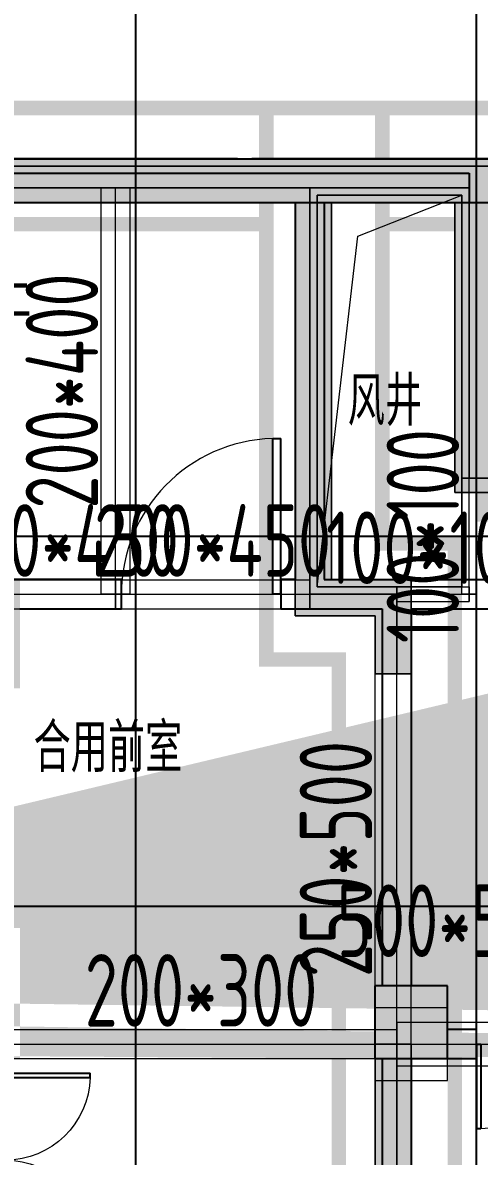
# Model space of a CAD drawing. Extents: x 369444 to 684549, y -549309 to 575337.
# Drawn here: x 410394 to 413544, y 460983 to 468795 of the extents above; entities that cross this region are included whole.
import ezdxf

# ---------------------------------------------------------------- set-up
doc = ezdxf.new("R2010")
doc.units = 0
doc.header["$LTSCALE"] = 1000
doc.header["$MEASUREMENT"] = 0
doc.linetypes.add('DASH', pattern=[0.35, 0.25, -0.1])
for name, color, linetype, lineweight, true_color in [('-1-0-1', 7, 'Continuous', 0, 0xc0c0c0), ('-1-1-2', 7, 'Continuous', 0, 0xc0c0c0), ('-2-0-1', 1, 'Continuous', 0, 0xff0000), ('-2-1-2', 9, 'Continuous', 0, 0x808080), ('1-6-1', 7, 'Continuous', 0, 0x55ff55), ('1-6-2', 7, 'Continuous', 0, 0x55ff55), ('11-6-1', 2, 'Continuous', 0, 0xffff00), ('11-6-2', 2, 'Continuous', 0, 0xffff00), ('11-6-5', 2, 'Continuous', 0, 0xffff00), ('12-6-1', 4, 'Continuous', 0, 0x00ffff), ('12-6-2', 4, 'Continuous', 0, 0x00ffff), ('12-6-5', 4, 'Continuous', 0, 0x00ffff), ('22-0-1', 7, 'Continuous', 0, 0x969696), ('22-0-2', 7, 'Continuous', 0, 0x969696)]:
    doc.layers.add(name, color=color, linetype=linetype, lineweight=lineweight, true_color=true_color)
for name, color, linetype in [('A-WALL-HATCH', 8, 'Continuous'), ('COLUMN', 9, 'Continuous'), ('DIM_SYMB', 3, 'Continuous'), ('DOTE', 1, 'Continuous'), ('HS-A-轮廓线-地下室', 3, 'DASH'), ('PUB_HATCH', 8, 'Continuous'), ('PUB_TEXT', 7, 'Continuous'), ('WALL', 9, 'Continuous'), ('WINDOW', 4, 'Continuous'), ('二期轮廓线', 8, 'DASH'), ('防火分区线', 7, 'Continuous')]:
    doc.layers.add(name, color=color, linetype=linetype)
doc.styles.add('_TCH_DIM', font='SIMPLEX', dxfattribs={"bigfont": 'GBCBIG'})
doc.styles.add('HNSJY', font='hnsjy-07.shx', dxfattribs={"width": 0.8, "bigfont": 'hnsjy-hz.shx'})
doc.styles.add('yjkcad', font='yjkeng.shx', dxfattribs={"width": 0.7, "height": 250, "bigfont": 'yjkchn.shx'})

# ---------------------------------------------------------------- blocks, each defined once
blk = doc.blocks.new('$DorLib2D$00000002')
for p, q in [((-0.5, 0), (-0.5, 0.4875)), ((-0.475, 0.4875), (-0.5, 0.4875)), ((-0.475, 0), (-0.475, 0.4875)), ((0.475, 0), (0.475, 0.4875)), ((0.475, 0.4875), (0.5, 0.4875)), ((0.5, 0), (0.5, 0.4875)), ((-0.5, 0), (-0.475, 0)), ((0.5, 0), (0.475, 0))]:
    blk.add_line(p, q)
at = {"lineweight": 13}
for centre, start, end in [((-0.4875, 0), 0, 88.53072), ((0.4875, 0), 91.46928, 180)]:
    blk.add_arc(centre, 0.4875, start, end, dxfattribs=at)
blk = doc.blocks.new('$DorLib2D$00000001')
for p, q in [((0.45, 0.975), (0.5, 0.975)), ((0.45, 0), (0.45, 0.975)), ((0.5, 0), (0.5, 0.975)), ((0.5, 0), (0.45, 0))]:
    blk.add_line(p, q)
at = {"lineweight": 13}
blk.add_arc((0.475, 0), 0.975, 91.46928, 180, dxfattribs=at)

msp = doc.modelspace()

# ---------------------------------------------------------------- hatches: boundary and pattern name
at = {"layer": 'A-WALL-HATCH'}
msp.add_hatch(color=256, dxfattribs=at).paths.add_polyline_path([(413323.3, 461657.3), (413323.3, 462157.3), (412823.3, 462157.3), (412823.3, 461657.3)])
at = {"layer": 'PUB_HATCH'}
msp.add_hatch(color=256, dxfattribs=at).paths.add_polyline_path([(404874.6, 467857), (405174.6, 467557), (413674.6, 467557), (413974.6, 467857)])
h = msp.add_hatch(color=256, dxfattribs=at)
h.dxf.hatch_style = 1
h.paths.add_polyline_path([(433674.5, 461707), (433674.5, 462107), (434074.5, 462107), (434074.5, 461707)], flags=17)
h.paths.add_polyline_path([(405174.5, 461707), (405174.5, 462107), (404774.5, 462107), (404774.5, 461707)], flags=17)
h.paths.add_polyline_path([(419974.5, 457857), (420074.5, 457857), (420074.5, 458357), (419574.5, 458357), (419574.5, 457857), (419724.5, 457857)], flags=17)
h.paths.add_polyline_path([(420174.5, 458357), (419574.5, 458357), (419574.5, 455257), (419974.5, 455257), (419974.5, 455457), (419824.5, 455457), (419824.5, 458107), (420174.5, 458107)])
h.paths.add_polyline_path([(399474.5, 455257), (399474.5, 460257), (400224.5, 460257), (400224.5, 460007), (399724.5, 460007), (399724.5, 455257)])
h.paths.add_polyline_path([(409249.5, 456957), (409249.5, 460257), (409499.5, 460257), (409499.5, 456957)])
h.paths.add_polyline_path([(393024.5, 457657), (393024.5, 452107), (393524.5, 452107), (393524.5, 451857), (392774.5, 451857), (392774.5, 457657)])
h.paths.add_polyline_path([(396324.5, 451857), (395424.5, 451857), (395424.5, 452107), (396324.5, 452107), (396324.5, 454357), (396574.5, 454357), (396574.5, 452107), (397124.5, 452107), (397124.5, 451857)])
h.paths.add_polyline_path([(402924.5, 453557), (402924.5, 451107), (403824.5, 451107), (403824.5, 450857), (402674.5, 450857), (402674.5, 453557)])
h.paths.add_polyline_path([(405624.5, 459557), (405624.5, 460257), (407674.5, 460257), (407674.5, 460007), (405874.5, 460007), (405874.5, 459557)])
h.paths.add_polyline_path([(416074.5, 453557), (416074.5, 450857), (414924.5, 450857), (414924.5, 451107), (415824.5, 451107), (415824.5, 453557)])
h.paths.add_polyline_path([(413574.5, 458107), (413074.5, 458107), (413074.5, 455457), (413274.5, 455457), (413274.5, 455257), (412824.5, 455257), (412824.5, 458357), (413574.5, 458357)])
h.paths.add_polyline_path([(419274.5, 453557), (419274.5, 450857), (418624.5, 450857), (418624.5, 451107), (419024.5, 451107), (419024.5, 453557)])
h.paths.add_polyline_path([(406974.5, 461656.8), (406974.5, 462557), (410374.5, 462557), (410374.5, 461656.8), (410174.5, 461656.8), (410174.5, 462357), (407174.5, 462357), (407174.5, 461656.7)], flags=17)
h.paths.add_polyline_path([(405274.5, 455457), (405674.5, 455457), (405674.5, 458107), (405174.5, 458107), (405174.5, 458357), (405874.5, 458357), (405874.5, 455257), (405274.5, 455257)])
h.paths.add_polyline_path([(399724.5, 451107), (400124.5, 451107), (400124.5, 450857), (399474.5, 450857), (399474.5, 451857), (398924.5, 451857), (398924.5, 452107), (399474.5, 452107), (399474.5, 453757), (399724.5, 453757), (399724.5, 452107)])
h.paths.add_polyline_path([(405924.5, 451107), (406124.5, 451107), (406124.5, 450857), (405924.5, 450857), (405524.5, 450857), (405524.5, 451107), (405674.5, 451107), (405674.5, 453557), (405924.5, 453557)])
h.paths.add_polyline_path([(418674.5, 458357), (419274.5, 458357), (419274.5, 455257), (418874.5, 455257), (418874.5, 455457), (419024.5, 455457), (419024.5, 458107), (418674.5, 458107)])
h.paths.add_polyline_path([(396324.5, 456907), (396324.5, 457407), (394524.5, 457407), (394524.5, 457657), (396574.5, 457657), (396574.5, 456907)])
h.paths.add_polyline_path([(401924.5, 458107), (401374.5, 458107), (401374.5, 456307), (401124.5, 456307), (401124.5, 458357), (401924.5, 458357)])
h.paths.add_polyline_path([(410174.5, 464207), (410174.5, 464757), (407974.5, 464757), (407974.5, 464207), (407774.5, 464207), (407774.5, 464957), (410374.5, 464957), (410374.5, 464207)], flags=17)
h.paths.add_polyline_path([(413074.5, 451107), (413224.5, 451107), (413224.5, 450857), (412824.5, 450857), (412624.5, 450857), (412624.5, 451107), (412824.5, 451107), (412824.5, 453557), (413074.5, 453557)])
h.paths.add_polyline_path([(439124.5, 455257), (439124.5, 460007), (438624.5, 460007), (438624.5, 460257), (439374.5, 460257), (439374.5, 455257)])
h.paths.add_polyline_path([(429349.5, 456957), (429349.5, 460257), (429599.5, 460257), (429599.5, 456957)])
h.paths.add_polyline_path([(446074.5, 457657), (446074.5, 451857), (445324.5, 451857), (445324.5, 452107), (445824.5, 452107), (445824.5, 457657)])
h.paths.add_polyline_path([(441724.5, 451857), (441724.5, 452107), (442274.5, 452107), (442274.5, 454357), (442524.5, 454357), (442524.5, 452107), (443424.5, 452107), (443424.5, 451857), (442524.5, 451857)])
h.paths.add_polyline_path([(432974.5, 459557), (432974.5, 460007), (431174.5, 460007), (431174.5, 460257), (433224.5, 460257), (433224.5, 459557)])
h.paths.add_polyline_path([(423024.5, 453557), (423024.5, 451107), (423924.5, 451107), (423924.5, 450857), (422774.5, 450857), (422774.5, 453557)])
h.paths.add_polyline_path([(425274.5, 458357), (426024.5, 458357), (426024.5, 455257), (425574.5, 455257), (425574.5, 455457), (425774.5, 455457), (425774.5, 458107), (425274.5, 458107)])
h.paths.add_polyline_path([(419824.5, 453557), (419824.5, 451107), (420224.5, 451107), (420224.5, 450857), (419574.5, 450857), (419574.5, 453557)])
h.paths.add_polyline_path([(431674.5, 461656.8), (431674.5, 462357), (428674.5, 462357), (428674.5, 461656.8), (428474.5, 461656.8), (428474.5, 462557), (431874.5, 462557), (431874.5, 461656.8)], flags=17)
h.paths.add_polyline_path([(433574.5, 455257), (432974.5, 455257), (432974.5, 458357), (433674.5, 458357), (433674.5, 458107), (433174.5, 458107), (433174.5, 455457), (433574.5, 455457)])
h.paths.add_polyline_path([(439124.5, 452107), (439124.5, 453757), (439374.5, 453757), (439374.5, 452107), (439924.5, 452107), (439924.5, 451857), (439374.5, 451857), (439374.5, 450857), (438724.5, 450857), (438724.5, 451107), (439124.5, 451107)])
h.paths.add_polyline_path([(444324.5, 457407), (442524.5, 457407), (442524.5, 456907), (442274.5, 456907), (442274.5, 457657), (444324.5, 457657)])
h.paths.add_polyline_path([(432924.5, 453557), (433174.5, 453557), (433174.5, 451107), (433324.5, 451107), (433324.5, 450857), (432924.5, 450857), (432724.5, 450857), (432724.5, 451107), (432924.5, 451107)])
h.paths.add_polyline_path([(436924.5, 458357), (437724.5, 458357), (437724.5, 456307), (437474.5, 456307), (437474.5, 458107), (436924.5, 458107)])
h.paths.add_polyline_path([(436174.5, 453557), (436174.5, 450857), (435024.5, 450857), (435024.5, 451107), (435924.5, 451107), (435924.5, 453557)])
h.paths.add_polyline_path([(428474.5, 464207), (428474.5, 464957), (431074.5, 464957), (431074.5, 464207), (430874.5, 464207), (430874.5, 464757), (428674.5, 464757), (428674.5, 464207)], flags=17)
h.paths.add_polyline_path([(429349.5, 451107), (429349.5, 454357), (429599.5, 454357), (429599.5, 451107), (430324.5, 451107), (430324.5, 450857), (429349.5, 450857), (428624.5, 450857), (428624.5, 451107)])
h.paths.add_polyline_path([(425774.5, 453557), (426024.5, 453557), (426024.5, 451107), (426224.5, 451107), (426224.5, 450857), (426024.5, 450857), (425624.5, 450857), (425624.5, 451107), (425774.5, 451107)])
h.paths.add_polyline_path([(413074.5, 461657.3), (413324.5, 461657.3), (413324.5, 462157.3), (412824.5, 462157.3), (412824.5, 461657.3)], flags=17)
h.paths.add_polyline_path([(425774.5, 461657), (426024.5, 461657), (426024.5, 462157), (425524.5, 462157), (425524.5, 461657)], flags=17)
edge = h.paths.add_edge_path()
edge.add_line((413074.5, 461657), (413074.5, 460057))
edge.add_line((413074.5, 460057), (411074.5, 460057))
edge.add_line((411074.5, 460057), (411074.5, 460257))
edge.add_line((411074.5, 460257), (412824.5, 460257))
edge.add_line((412824.5, 460257), (412824.5, 461657.3))
edge.add_line((404774.5, 461707), (401874.5, 461707))
edge.add_line((401874.5, 461707), (401874.5, 464457))
edge.add_line((401874.5, 464457), (399674.5, 464457))
edge.add_line((399674.5, 464457), (399674.5, 461657))
edge.add_line((399674.5, 461657), (399174.5, 461657))
edge.add_line((399174.5, 461657), (399174.5, 461857))
edge.add_line((399174.5, 461857), (399474.5, 461857))
edge.add_line((399474.5, 461857), (399474.5, 464457))
edge.add_line((399474.5, 464457), (397174.5, 464457))
edge.add_line((397174.5, 464457), (397174.5, 463507))
edge.add_line((397174.5, 463507), (396924.5, 463507))
edge.add_line((396924.5, 463507), (396924.5, 464457))
edge.add_line((396924.5, 464457), (396924.5, 464907))
edge.add_line((396924.5, 464907), (392224.5, 464907))
edge.add_line((392224.5, 464907), (392224.5, 461907))
edge.add_line((392224.5, 461907), (393024.5, 461907))
edge.add_line((393024.5, 461907), (393024.5, 461157))
edge.add_line((393024.5, 461157), (392774.5, 461157))
edge.add_line((392774.5, 461157), (392774.5, 461657))
edge.add_line((392774.5, 461657), (391974.5, 461657))
edge.add_line((391974.5, 461657), (391974.5, 465157))
edge.add_line((391974.5, 465157), (397174.5, 465157))
edge.add_line((397174.5, 465157), (397174.5, 464707))
edge.add_line((397174.5, 464707), (399674.5, 464707))
edge.add_line((399674.5, 464707), (402124.5, 464707))
edge.add_line((402124.5, 464707), (402124.5, 461957))
edge.add_line((402124.5, 461957), (404774.5, 461957))
edge.add_line((426024.5, 461657), (426024.5, 460257))
edge.add_line((426024.5, 460257), (427774.5, 460257))
edge.add_line((427774.5, 460257), (427774.5, 460057))
edge.add_line((427774.5, 460057), (425774.5, 460057))
edge.add_line((425774.5, 460057), (425774.5, 461657))
edge.add_line((434074.5, 461957), (436724.5, 461957))
edge.add_line((436724.5, 461957), (436724.5, 464707))
edge.add_line((436724.5, 464707), (439174.5, 464707))
edge.add_line((439174.5, 464707), (441674.5, 464707))
edge.add_line((441674.5, 464707), (441674.5, 465157))
edge.add_line((441674.5, 465157), (446874.5, 465157))
edge.add_line((446874.5, 465157), (446874.5, 461657))
edge.add_line((446874.5, 461657), (446074.5, 461657))
edge.add_line((446074.5, 461657), (446074.5, 461157))
edge.add_line((446074.5, 461157), (445824.5, 461157))
edge.add_line((445824.5, 461157), (445824.5, 461907))
edge.add_line((445824.5, 461907), (446624.5, 461907))
edge.add_line((446624.5, 461907), (446624.5, 464907))
edge.add_line((446624.5, 464907), (441924.5, 464907))
edge.add_line((441924.5, 464907), (441924.5, 464457))
edge.add_line((441924.5, 464457), (441924.5, 463507))
edge.add_line((441924.5, 463507), (441674.5, 463507))
edge.add_line((441674.5, 463507), (441674.5, 464457))
edge.add_line((441674.5, 464457), (439374.5, 464457))
edge.add_line((439374.5, 464457), (439374.5, 461857))
edge.add_line((439374.5, 461857), (439674.5, 461857))
edge.add_line((439674.5, 461857), (439674.5, 461657))
edge.add_line((439674.5, 461657), (439174.5, 461657))
edge.add_line((439174.5, 461657), (439174.5, 464457))
edge.add_line((439174.5, 464457), (436974.5, 464457))
edge.add_line((436974.5, 464457), (436974.5, 461707))
edge.add_line((436974.5, 461707), (434074.5, 461707))
edge.add_line((405174.5, 462107), (405174.5, 467557))
edge.add_line((405174.5, 467557), (412274.5, 467557))
edge.add_line((412274.5, 467557), (412274.5, 464707))
edge.add_line((412274.5, 464707), (412824.5, 464707))
edge.add_line((412824.5, 464707), (412824.5, 464307))
edge.add_line((412824.5, 464307), (413074.5, 464307))
edge.add_line((413074.5, 464307), (413074.5, 464957))
edge.add_line((413074.5, 464957), (412524.5, 464957))
edge.add_line((412524.5, 464957), (412524.5, 467557))
edge.add_line((412524.5, 467557), (413374.5, 467557))
edge.add_line((413374.5, 467557), (413374.5, 465557))
edge.add_line((413374.5, 465557), (419424.5, 465557))
edge.add_line((404924.5, 462107), (404924.5, 467807))
edge.add_line((404924.5, 467807), (412274.5, 467807))
edge.add_line((412274.5, 467807), (413624.5, 467807))
edge.add_line((413624.5, 467807), (413624.5, 465807))
edge.add_line((413624.5, 465807), (419424.5, 465807))
edge.add_line((419924.5, 465557), (425474.5, 465557))
edge.add_line((425474.5, 465557), (425474.5, 467557))
edge.add_line((425474.5, 467557), (426324.5, 467557))
edge.add_line((426324.5, 467557), (426324.5, 464957))
edge.add_line((426324.5, 464957), (425774.5, 464957))
edge.add_line((425774.5, 464957), (425774.5, 464307))
edge.add_line((425774.5, 464307), (426024.5, 464307))
edge.add_line((426024.5, 464307), (426024.5, 464707))
edge.add_line((426024.5, 464707), (426574.5, 464707))
edge.add_line((426574.5, 464707), (426574.5, 467557))
edge.add_line((426574.5, 467557), (433674.5, 467557))
edge.add_line((433674.5, 467557), (433674.5, 462107))
edge.add_line((419924.5, 465807), (425224.5, 465807))
edge.add_line((425224.5, 465807), (425224.5, 467807))
edge.add_line((425224.5, 467807), (426574.5, 467807))
edge.add_line((426574.5, 467807), (433924.5, 467807))
edge.add_line((433924.5, 467807), (433924.5, 462107))
h.paths.add_polyline_path([(410224.5, 451107), (410224.5, 450857), (408524.5, 450857), (408524.5, 451107), (409249.5, 451107), (409249.5, 454357), (409499.5, 454357), (409499.5, 451107)])
h = msp.add_hatch(color=256, dxfattribs=at)
h.dxf.hatch_style = 1
h.paths.add_polyline_path([(404924.5, 467807), (404924.5, 462107), (405174.5, 462107), (405174.5, 467557), (412274.5, 467557), (412274.5, 464707), (412824.5, 464707), (412824.5, 464307), (413074.5, 464307), (413074.5, 464957), (412524.5, 464957), (412524.5, 467557), (413674.5, 467557), (413674.5, 465557), (419424.5, 465557), (419424.5, 465807), (413924.5, 465807), (413924.5, 467807), (412274.5, 467807)])
h.paths.add_polyline_path([(433674.5, 467557), (433674.5, 462107), (433924.5, 462107), (433924.5, 467807), (426574.5, 467807), (424924.5, 467807), (424924.5, 465807), (419924.5, 465807), (419924.5, 465557), (425174.5, 465557), (425174.5, 467557), (426324.5, 467557), (426324.5, 464957), (425774.5, 464957), (425774.5, 464307), (426024.5, 464307), (426024.5, 464707), (426574.5, 464707), (426574.5, 467557)])
h.paths.add_polyline_path([(396124.5, 465157), (396124.5, 464907), (396924.5, 464907), (396924.5, 463507), (397174.5, 463507), (397174.5, 464457), (399474.5, 464457), (399474.5, 461857), (399174.5, 461857), (399174.5, 461657), (399674.5, 461657), (399674.5, 464457), (401874.5, 464457), (401874.5, 461707), (404774.5, 461707), (404774.5, 461957), (402124.5, 461957), (402124.5, 464707), (397174.5, 464707), (397174.5, 465157)])
h.paths.add_polyline_path([(392824.5, 464907), (392824.5, 465157), (391974.5, 465157), (391974.5, 461657), (392774.5, 461657), (392774.5, 461157), (393024.5, 461157), (393024.5, 461907), (392224.5, 461907), (392224.5, 464907)])
h = msp.add_hatch(color=256, dxfattribs=at)
h.dxf.hatch_style = 1
h.paths.add_polyline_path([(413074.5, 461657.3), (413074.5, 461657.3), (412824.5, 461657.3), (412824.5, 460257), (411074.5, 460257), (411074.5, 460057), (413074.5, 460057)])

# ---------------------------------------------------------------- linework, layer by layer
at = {"layer": '-1-0-1', "color": 0}
for p in [(410834.4, 467656.9, -3600), (411034.4, 467656.9, -3600), (412374.4, 467656.9, -3600), (413474.4, 467656.9, -3600), (413474.4, 465656.9, -3600), (411034.4, 464856.9, -3600), (412374.4, 464856.9, -3600), (412974.4, 464856.9, -3600), (413474.4, 464856.9, -3600), (412974.4, 464306.9, -3600), (412974.4, 461756.7, -3600), (412974.4, 461256.7, -3600)]:
    msp.add_point(p, dxfattribs=at)
at = {"layer": '-1-1-2', "color": 0}
for p, q in [((410834.4, 467656.9, -3600), (410834.4, 467656.9)), ((411034.4, 467656.9, -3600), (411034.4, 467656.9)), ((412374.4, 467656.9, -3600), (412374.4, 467656.9)), ((413474.4, 467656.9, -3600), (413474.4, 467656.9)), ((413474.4, 465656.9, -3600), (413474.4, 465656.9)), ((411034.4, 464856.9, -3600), (411034.4, 464856.9)), ((412374.4, 464856.9, -3600), (412374.4, 464856.9)), ((412974.4, 464856.9, -3600), (412974.4, 464856.9)), ((413474.4, 464856.9, -3600), (413474.4, 464856.9)), ((412974.4, 464306.9, -3600), (412974.4, 464306.9)), ((412974.4, 461756.7, -3600), (412974.4, 461756.7)), ((412974.4, 461256.7, -3600), (412974.4, 461256.7))]:
    msp.add_line(p, q, dxfattribs=at)
at = {"layer": '-2-0-1', "color": 0}
for p, q in [((408724.4, 467656.9, -3600), (410834.4, 467656.9, -3600)), ((410834.4, 467656.9, -3600), (411034.4, 467656.9, -3600)), ((411034.4, 464856.9, -3600), (411034.4, 467656.9, -3600)), ((411034.4, 467656.9, -3600), (412374.4, 467656.9, -3600)), ((412374.4, 467656.9, -3600), (413474.4, 467656.9, -3600)), ((412374.4, 464856.9, -3600), (412374.4, 467656.9, -3600)), ((413474.4, 465656.9, -3600), (413474.4, 467656.9, -3600)), ((413474.4, 464856.9, -3600), (413474.4, 465656.9, -3600)), ((413474.4, 465656.9, -3600), (417649.4, 465656.9, -3600)), ((410274.4, 464856.9, -3600), (411034.4, 464856.9, -3600)), ((411034.4, 464856.9, -3600), (412374.4, 464856.9, -3600)), ((412374.4, 464856.9, -3600), (412974.4, 464856.9, -3600)), ((412974.4, 464856.9, -3600), (413474.4, 464856.9, -3600)), ((412974.4, 464306.9, -3600), (412974.4, 464856.9, -3600)), ((412974.4, 461756.7, -3600), (412974.4, 464306.9, -3600)), ((410274.4, 461756.7, -3600), (412974.4, 461756.7, -3600)), ((412974.4, 461756.7, -3600), (417649.4, 461756.7, -3600)), ((412974.4, 461256.7, -3600), (412974.4, 461756.7, -3600)), ((412974.4, 460156.9, -3600), (412974.4, 461256.7, -3600))]:
    msp.add_line(p, q, dxfattribs=at)
at = {"layer": '-2-1-2', "color": 0}
for p, q in [((408724.4, 467656.9), (410834.4, 467656.9)), ((410834.4, 467656.9), (411034.4, 467656.9)), ((411034.4, 464856.9), (411034.4, 467656.9)), ((411034.4, 467656.9), (412374.4, 467656.9)), ((412374.4, 467656.9), (413474.4, 467656.9)), ((412374.4, 464856.9), (412374.4, 467656.9)), ((413474.4, 465656.9), (413474.4, 467656.9)), ((413474.4, 464856.9), (413474.4, 465656.9)), ((413474.4, 465656.9), (417649.4, 465656.9)), ((410274.4, 464856.9), (411034.4, 464856.9)), ((411034.4, 464856.9), (412374.4, 464856.9)), ((412374.4, 464856.9), (412974.4, 464856.9)), ((412974.4, 464856.9), (413474.4, 464856.9)), ((412974.4, 464306.9), (412974.4, 464856.9)), ((412974.4, 461756.7), (412974.4, 464306.9)), ((410274.4, 461756.7), (412974.4, 461756.7)), ((412974.4, 461756.7), (417649.4, 461756.7)), ((412974.4, 461256.7), (412974.4, 461756.7)), ((412974.4, 460156.9), (412974.4, 461256.7))]:
    msp.add_line(p, q, dxfattribs=at)
at = {"layer": '1-6-1', "color": 0}
for p, q in [((410834.4, 467806.9, -3600), (408724.4, 467806.9, -3600)), ((408724.4, 467806.9), (410834.4, 467806.9)), ((410834.4, 467806.9), (410834.4, 467806.9, -3600)), ((410834.4, 467806.9, -3600), (410834.4, 467806.9)), ((411034.4, 467806.9, -3600), (410834.4, 467806.9, -3600)), ((410834.4, 467806.9), (411034.4, 467806.9)), ((411034.4, 467806.9), (411034.4, 467806.9, -3600)), ((411034.4, 467806.9, -3600), (411034.4, 467806.9)), ((412374.4, 467806.9, -3600), (411034.4, 467806.9, -3600)), ((411034.4, 467806.9), (412374.4, 467806.9)), ((412374.4, 467806.9, -3600), (412374.4, 467806.9)), ((413624.4, 467806.9, -3600), (412374.4, 467806.9, -3600)), ((412374.4, 467806.9), (413624.4, 467806.9)), ((412374.4, 467806.9), (412374.4, 467806.9, -3600)), ((410834.4, 467556.9), (408724.4, 467556.9)), ((408724.4, 467556.9, -3600), (410834.4, 467556.9, -3600)), ((410834.4, 467556.9, -3600), (410834.4, 467556.9)), ((410834.4, 467556.9), (410834.4, 467556.9, -3600)), ((411034.4, 467556.9), (410834.4, 467556.9)), ((410834.4, 467556.9, -3600), (411034.4, 467556.9, -3600)), ((411034.4, 467556.9, -3600), (411034.4, 467556.9)), ((411034.4, 467556.9), (411034.4, 467556.9, -3600)), ((412274.4, 467556.9), (411034.4, 467556.9)), ((411034.4, 467556.9, -3600), (412274.4, 467556.9, -3600)), ((412274.4, 467556.9, -3600), (412274.4, 464706.9, -3600)), ((412274.4, 467556.9), (412274.4, 467556.9, -3600)), ((412274.4, 464706.9), (412274.4, 467556.9)), ((412274.4, 467556.9, -3600), (412274.4, 467556.9)), ((412524.4, 467556.9), (412524.4, 467556.9, -3600)), ((413374.4, 467556.9), (412524.4, 467556.9)), ((412524.4, 467556.9, -3600), (413374.4, 467556.9, -3600)), ((412524.4, 467556.9), (412524.4, 464956.9)), ((412524.4, 467556.9, -3600), (412524.4, 467556.9)), ((412524.4, 464956.9, -3600), (412524.4, 467556.9, -3600)), ((413374.4, 467556.9, -3600), (413374.4, 467556.9)), ((413374.4, 467556.9, -3600), (413374.4, 465556.9, -3600)), ((413374.4, 467556.9), (413374.4, 467556.9, -3600)), ((413374.4, 465556.9), (413374.4, 467556.9)), ((413374.4, 465556.9), (413374.4, 465556.9, -3600)), ((417649.4, 465556.9), (413374.4, 465556.9)), ((413374.4, 465556.9, -3600), (417649.4, 465556.9, -3600)), ((413374.4, 465556.9, -3600), (413374.4, 465556.9)), ((412524.4, 464956.9), (412524.4, 464956.9, -3600)), ((412524.4, 464956.9, -3600), (412524.4, 464956.9)), ((413074.4, 464956.9, -3600), (412524.4, 464956.9, -3600)), ((412524.4, 464956.9), (413074.4, 464956.9)), ((413074.4, 464956.9), (413074.4, 464306.9)), ((413074.4, 464956.9, -3600), (413074.4, 464956.9)), ((413074.4, 464306.9, -3600), (413074.4, 464956.9, -3600)), ((413074.4, 464956.9), (413074.4, 464956.9, -3600)), ((412274.4, 464706.9, -3600), (412274.4, 464706.9)), ((412274.4, 464706.9), (412274.4, 464706.9, -3600)), ((412824.4, 464706.9), (412274.4, 464706.9)), ((412274.4, 464706.9, -3600), (412824.4, 464706.9, -3600)), ((412824.4, 464706.9, -3600), (412824.4, 464306.9, -3600)), ((412824.4, 464706.9), (412824.4, 464706.9, -3600)), ((412824.4, 464306.9), (412824.4, 464706.9)), ((412824.4, 464706.9, -3600), (412824.4, 464706.9)), ((412824.4, 464306.9, -3600), (412824.4, 464306.9)), ((412824.4, 464306.9, -3600), (413074.4, 464306.9, -3600)), ((412824.4, 464306.9), (412824.4, 464306.9, -3600)), ((413074.4, 464306.9), (412824.4, 464306.9)), ((413074.4, 464306.9), (413074.4, 464306.9, -3600)), ((413074.4, 464306.9, -3600), (413074.4, 464306.9)), ((412824.4, 461756.7, -3600), (412824.4, 461256.7, -3600)), ((412824.4, 461756.7), (412824.4, 461756.7, -3600)), ((412824.4, 461256.7), (412824.4, 461756.7)), ((412824.4, 461756.7, -3600), (412824.4, 461756.7)), ((413074.4, 461756.7, -3600), (412824.4, 461756.7, -3600)), ((412824.4, 461756.7), (413074.4, 461756.7)), ((413074.4, 461756.7), (413074.4, 461256.7)), ((413074.4, 461756.7, -3600), (413074.4, 461756.7)), ((413074.4, 461256.7, -3600), (413074.4, 461756.7, -3600)), ((413074.4, 461756.7), (413074.4, 461756.7, -3600)), ((412824.4, 461256.7, -3600), (412824.4, 461256.7)), ((412824.4, 461256.7, -3600), (412824.4, 460256.9, -3600)), ((412824.4, 461256.7), (412824.4, 461256.7, -3600)), ((412824.4, 460256.9), (412824.4, 461256.7)), ((413074.4, 461256.7), (413074.4, 461256.7, -3600)), ((413074.4, 461256.7), (413074.4, 460256.9)), ((413074.4, 461256.7, -3600), (413074.4, 461256.7)), ((413074.4, 460256.9, -3600), (413074.4, 461256.7, -3600))]:
    msp.add_line(p, q, dxfattribs=at)
at = {"layer": '1-6-2', "color": 0}
for p, q in [((410834.4, 467656.9), (408724.4, 467656.9)), ((408724.4, 467656.9, -3600), (410834.4, 467656.9, -3600)), ((410834.4, 467656.9, -3600), (410834.4, 467656.9)), ((410834.4, 467656.9), (410834.4, 467656.9, -3600)), ((411034.4, 467656.9), (410834.4, 467656.9)), ((410834.4, 467656.9, -3600), (411034.4, 467656.9, -3600)), ((411034.4, 467656.9, -3600), (411034.4, 467656.9)), ((411034.4, 467656.9), (411034.4, 467656.9, -3600)), ((412374.4, 467656.9), (411034.4, 467656.9)), ((411034.4, 467656.9, -3600), (412374.4, 467656.9, -3600)), ((412374.4, 467656.9), (412374.4, 467656.9, -3600)), ((413474.4, 467656.9), (412374.4, 467656.9)), ((412374.4, 467656.9, -3600), (413474.4, 467656.9, -3600)), ((412374.4, 467656.9), (412374.4, 464856.9)), ((412374.4, 467656.9, -3600), (412374.4, 467656.9)), ((412374.4, 464856.9, -3600), (412374.4, 467656.9, -3600)), ((412374.4, 467656.9, -3600), (412374.4, 467656.9)), ((413474.4, 467656.9, -3600), (413474.4, 467656.9)), ((413474.4, 467656.9), (413474.4, 465656.9)), ((413474.4, 467656.9, -3600), (413474.4, 467656.9)), ((413474.4, 465656.9, -3600), (413474.4, 467656.9, -3600)), ((413474.4, 465656.9), (413474.4, 465656.9, -3600)), ((417649.4, 465656.9), (413474.4, 465656.9)), ((413474.4, 465656.9, -3600), (417649.4, 465656.9, -3600)), ((413474.4, 465656.9), (413474.4, 465656.9, -3600)), ((412374.4, 464856.9), (412374.4, 464856.9, -3600)), ((412374.4, 464856.9), (412374.4, 464856.9, -3600)), ((412974.4, 464856.9), (412374.4, 464856.9)), ((412374.4, 464856.9, -3600), (412974.4, 464856.9, -3600)), ((412974.4, 464856.9), (412974.4, 464306.9)), ((412974.4, 464856.9, -3600), (412974.4, 464856.9)), ((412974.4, 464306.9, -3600), (412974.4, 464856.9, -3600)), ((412974.4, 464856.9, -3600), (412974.4, 464856.9)), ((412974.4, 464306.9), (412974.4, 464306.9, -3600)), ((412974.4, 461756.7), (412974.4, 461256.7)), ((412974.4, 461756.7, -3600), (412974.4, 461756.7)), ((412974.4, 461256.7, -3600), (412974.4, 461756.7, -3600)), ((412974.4, 461256.7), (412974.4, 461256.7, -3600)), ((412974.4, 461256.7), (412974.4, 460156.9)), ((412974.4, 461256.7, -3600), (412974.4, 461256.7)), ((412974.4, 460156.9, -3600), (412974.4, 461256.7, -3600))]:
    msp.add_line(p, q, dxfattribs=at)
at = {"layer": '11-6-1', "color": 0}
for p, q in [((412824.4, 462006.7, -5100), (412824.4, 461506.7, -5100)), ((413324.4, 462006.7, -5100), (412824.4, 462006.7, -5100)), ((412824.4, 462006.7, -8700), (412824.4, 461506.7, -8700)), ((413324.4, 462006.7, -8700), (412824.4, 462006.7, -8700)), ((412824.4, 462006.7, -8700), (412824.4, 462006.7, -5100)), ((413324.4, 461506.7, -5100), (413324.4, 462006.7, -5100)), ((413324.4, 461506.7, -8700), (413324.4, 462006.7, -8700)), ((413324.4, 462006.7, -8700), (413324.4, 462006.7, -5100)), ((412824.4, 461506.7, -5100), (413324.4, 461506.7, -5100)), ((412824.4, 461506.7, -8700), (413324.4, 461506.7, -8700)), ((412824.4, 461506.7, -8700), (412824.4, 461506.7, -5100)), ((413324.4, 461506.7, -8700), (413324.4, 461506.7, -5100))]:
    msp.add_line(p, q, dxfattribs=at)
at = {"layer": '11-6-2', "color": 0}
msp.add_line((412974.4, 461756.7, -8700), (412974.4, 461756.7, -5100), dxfattribs=at)
at = {"layer": '12-6-1', "color": 0}
for p, q in [((410934.4, 467656.9), (411134.4, 467656.9)), ((410934.4, 467656.9, -400), (410934.4, 467656.9)), ((411134.4, 467656.9, -400), (410934.4, 467656.9, -400)), ((410934.4, 464856.9), (410934.4, 467656.9)), ((410934.4, 464856.9, -400), (410934.4, 467656.9, -400)), ((411134.4, 467656.9), (411134.4, 467656.9, -400)), ((411134.4, 464856.9), (411134.4, 467656.9)), ((411134.4, 464856.9, -400), (411134.4, 467656.9, -400)), ((413424.4, 465656.9), (413524.4, 465656.9)), ((413424.4, 465656.9, -100), (413424.4, 465656.9)), ((413524.4, 465656.9, -100), (413424.4, 465656.9, -100)), ((413424.4, 464856.9), (413424.4, 465656.9)), ((413424.4, 464856.9, -100), (413424.4, 465656.9, -100)), ((413524.4, 465656.9), (413524.4, 465656.9, -100)), ((413524.4, 464856.9), (413524.4, 465656.9)), ((413524.4, 464856.9, -100), (413524.4, 465656.9, -100)), ((410274.4, 464956.9), (411034.4, 464956.9)), ((410274.4, 464956.9, -450), (411034.4, 464956.9, -450)), ((411034.4, 464956.9), (411034.4, 464756.9)), ((411034.4, 464956.9, -450), (411034.4, 464956.9)), ((411034.4, 464756.9, -450), (411034.4, 464956.9, -450)), ((411034.4, 464956.9), (412374.4, 464956.9)), ((411034.4, 464956.9, -450), (412374.4, 464956.9, -450)), ((411034.4, 464956.9), (411034.4, 464756.9)), ((411034.4, 464956.9, -450), (411034.4, 464956.9)), ((411034.4, 464756.9, -450), (411034.4, 464956.9, -450)), ((412374.4, 464956.9), (412374.4, 464756.9)), ((412374.4, 464956.9, -450), (412374.4, 464956.9)), ((412374.4, 464756.9, -450), (412374.4, 464956.9, -450)), ((412974.4, 464906.9), (412974.4, 464806.9)), ((412974.4, 464906.9, -100), (412974.4, 464906.9)), ((412974.4, 464806.9, -100), (412974.4, 464906.9, -100)), ((412974.4, 464906.9), (413474.4, 464906.9)), ((412974.4, 464906.9, -100), (413474.4, 464906.9, -100)), ((413474.4, 464906.9), (413474.4, 464806.9)), ((413474.4, 464906.9, -100), (413474.4, 464906.9)), ((413474.4, 464806.9, -100), (413474.4, 464906.9, -100)), ((410934.4, 464856.9), (411134.4, 464856.9)), ((410934.4, 464856.9, -400), (410934.4, 464856.9)), ((411134.4, 464856.9, -400), (410934.4, 464856.9, -400)), ((411134.4, 464856.9), (411134.4, 464856.9, -400)), ((412974.4, 464806.9), (412974.4, 464806.9, -100)), ((412974.4, 464806.9), (413474.4, 464806.9)), ((412974.4, 464806.9, -100), (413474.4, 464806.9, -100)), ((413424.4, 464856.9), (413524.4, 464856.9)), ((413424.4, 464856.9, -100), (413424.4, 464856.9)), ((413524.4, 464856.9, -100), (413424.4, 464856.9, -100)), ((413474.4, 464806.9), (413474.4, 464806.9, -100)), ((413524.4, 464856.9), (413524.4, 464856.9, -100)), ((410274.4, 464756.9), (411034.4, 464756.9)), ((410274.4, 464756.9, -450), (411034.4, 464756.9, -450)), ((411034.4, 464756.9), (411034.4, 464756.9, -450)), ((411034.4, 464756.9), (412374.4, 464756.9)), ((411034.4, 464756.9, -450), (412374.4, 464756.9, -450)), ((411034.4, 464756.9), (411034.4, 464756.9, -450)), ((412374.4, 464756.9), (412374.4, 464756.9, -450)), ((412824.4, 464306.9), (413074.4, 464306.9)), ((412824.4, 464306.9, -500), (412824.4, 464306.9)), ((413074.4, 464306.9, -500), (412824.4, 464306.9, -500)), ((412824.4, 461756.7), (412824.4, 464306.9)), ((412824.4, 461756.7, -500), (412824.4, 464306.9, -500)), ((413074.4, 464306.9), (413074.4, 464306.9, -500)), ((413074.4, 461756.7), (413074.4, 464306.9)), ((413074.4, 461756.7, -500), (413074.4, 464306.9, -500)), ((410274.4, 461856.7), (412974.4, 461856.7)), ((410274.4, 461856.7, -300), (412974.4, 461856.7, -300)), ((412974.4, 461906.7), (412974.4, 461606.7)), ((412974.4, 461906.7, -850), (412974.4, 461906.7)), ((412974.4, 461606.7, -850), (412974.4, 461906.7, -850)), ((412974.4, 461906.7), (417649.4, 461906.7)), ((412974.4, 461906.7, -850), (417649.4, 461906.7, -850)), ((412974.4, 461856.7), (412974.4, 461656.7)), ((412974.4, 461856.7, -300), (412974.4, 461856.7)), ((412974.4, 461656.7, -300), (412974.4, 461856.7, -300)), ((412824.4, 461756.7), (413074.4, 461756.7)), ((412824.4, 461756.7, -500), (412824.4, 461756.7)), ((413074.4, 461756.7, -500), (412824.4, 461756.7, -500)), ((413074.4, 461756.7), (413074.4, 461756.7, -500)), ((410274.4, 461656.7), (412974.4, 461656.7)), ((410274.4, 461656.7, -300), (412974.4, 461656.7, -300)), ((412974.4, 461656.7), (412974.4, 461656.7, -300)), ((412974.4, 461606.7), (412974.4, 461606.7, -850)), ((412974.4, 461606.7), (417649.4, 461606.7)), ((412974.4, 461606.7, -850), (417649.4, 461606.7, -850))]:
    msp.add_line(p, q, dxfattribs=at)
at = {"layer": '12-6-2', "color": 0}
for p, q in [((411034.4, 464856.9), (411034.4, 467656.9)), ((413474.4, 464856.9), (413474.4, 465656.9)), ((410274.4, 464856.9), (411034.4, 464856.9)), ((411034.4, 464856.9), (412374.4, 464856.9)), ((412974.4, 464856.9), (413474.4, 464856.9)), ((412974.4, 461756.7), (412974.4, 464306.9)), ((410274.4, 461756.7), (412974.4, 461756.7)), ((412974.4, 461756.7), (417649.4, 461756.7))]:
    msp.add_line(p, q, dxfattribs=at)
at = {"layer": '22-0-1', "color": 0}
for p, q in [((412424.3, 467606.4, -100), (412424.3, 464906.4, -100)), ((413424.3, 467606.4, -100), (412424.3, 467606.4, -100)), ((412424.4, 467606.9, -100), (413424.4, 467606.9, -100)), ((412424.4, 467606.9), (412424.4, 467606.9, -100)), ((413424.4, 467606.9), (412424.4, 467606.9)), ((412424.4, 467606.9, -100), (412424.4, 467606.9)), ((412424.4, 464906.9, -100), (412424.4, 467606.9, -100)), ((412424.4, 467606.9), (412424.4, 464906.9)), ((413424.4, 467606.9, -100), (412424.4, 467606.9, -100)), ((412424.4, 467606.9, -100), (412424.4, 464906.9, -100)), ((413424.4, 467606.9, -100), (412424.4, 467606.9, -100)), ((412424.4, 467606.9, -100), (412424.4, 464906.9, -100)), ((412706.3, 467323.4, -100), (413424.3, 467606.4, -100)), ((413424.4, 467606.9, -100), (413424.4, 467606.9)), ((413424.4, 467606.9, -100), (413424.4, 464906.9, -100)), ((413424.4, 467606.9), (413424.4, 467606.9, -100)), ((413424.4, 464906.9), (413424.4, 467606.9)), ((413424.4, 464906.9, -100), (413424.4, 467606.9, -100)), ((413424.4, 464906.9, -100), (413424.4, 467606.9, -100)), ((412424.3, 464906.4, -100), (412706.3, 467323.4, -100)), ((412424.4, 464906.9, -100), (412424.4, 464906.9)), ((413424.4, 464906.9, -100), (412424.4, 464906.9, -100)), ((412424.4, 464906.9), (413424.4, 464906.9)), ((412424.4, 464906.9), (412424.4, 464906.9, -100)), ((412424.4, 464906.9, -100), (413424.4, 464906.9, -100)), ((412424.4, 464906.9, -100), (413424.4, 464906.9, -100)), ((413424.4, 464906.9, -100), (413424.4, 464906.9)), ((413424.4, 464906.9), (413424.4, 464906.9, -100))]:
    msp.add_line(p, q, dxfattribs=at)
at = {"layer": '22-0-2', "color": 0}
for p, q in [((413424.4, 467606.9, -100), (412424.4, 467606.9, -100)), ((412424.4, 467606.9, -100), (412424.4, 464906.9, -100)), ((413424.4, 464906.9, -100), (413424.4, 467606.9, -100)), ((412424.4, 464906.9, -100), (413424.4, 464906.9, -100))]:
    msp.add_line(p, q, dxfattribs=at)
at = {"layer": 'COLUMN', "color": 8}
for p, q in [((413323.3, 462157.3), (412823.3, 462157.3)), ((412823.3, 462157.3), (412823.3, 461657.3)), ((413323.3, 461657.3), (413323.3, 462157.3)), ((412823.3, 461657.3), (413323.3, 461657.3))]:
    msp.add_line(p, q, dxfattribs=at)
at = {"layer": 'DOTE', "color": 8}
for p, q in [((411174.5, 261807), (411174.5, 476704.8)), ((413524.5, 59364.2), (413524.5, 476704.8))]:
    msp.add_line(p, q, dxfattribs=at)
at = {"layer": 'DOTE', "color": 8, "lineweight": -2}
for p, q in [((377844.4, 465257), (624570.9, 465257)), ((377844.4, 462707), (624570.9, 462707))]:
    msp.add_line(p, q, dxfattribs=at)
at = {"layer": 'HS-A-轮廓线-地下室', "lineweight": -2, "ltscale": 8}
msp.add_lwpolyline([(441624.5, 464757), (436674.5, 464757), (436674.5, 462007), (433974.5, 462007), (433974.5, 467857), (433974.5, 467857), (424874.5, 467857), (424874.5, 465807), (413974.5, 465807), (413974.5, 467857), (404874.5, 467857), (404874.5, 462007), (402174.5, 462007), (402174.5, 464757), (397174.5, 464757)], dxfattribs=at)
at = {"layer": 'PUB_HATCH', "lineweight": 0, "ltscale": 1}
for points in [[(404924.5, 462107), (404924.5, 467807), (412274.5, 467807), (413924.5, 467807), (413924.5, 465807), (419424.5, 465807)], [(405174.5, 462107), (405174.5, 467557), (412274.5, 467557), (412274.5, 464707), (412824.5, 464707), (412824.5, 464307), (413074.5, 464307), (413074.5, 464957), (412524.5, 464957), (412524.5, 467557), (413674.5, 467557), (413674.5, 465557), (419424.5, 465557)], [(413074.5, 461657), (413074.5, 460057), (411074.5, 460057), (411074.5, 460257), (412824.5, 460257), (412824.5, 461657.3)]]:
    msp.add_lwpolyline(points, dxfattribs=at)
msp.add_lwpolyline([(413074.5, 461657.3), (413324.5, 461657.3), (413324.5, 462157.3), (412824.5, 462157.3), (412824.5, 461657.3)], close=True, dxfattribs=at)
at = {"layer": 'WALL'}
for p, q in [((404874.6, 467857), (413974.6, 467857)), ((404974.5, 467757), (412374.5, 467757)), ((412374.5, 467757), (413474.5, 467757)), ((413474.5, 467757), (413474.5, 467557)), ((405174.5, 467557), (412274.5, 467557)), ((405174.6, 467557), (413674.6, 467557)), ((412274.5, 467557), (412274.5, 464957)), ((412474.5, 467557), (412474.5, 464957)), ((412474.5, 467557), (413474.5, 467557)), ((411074.5, 464957), (410274.5, 464957)), ((411074.5, 464757), (411074.5, 464957)), ((412274.5, 464957), (412174.5, 464957)), ((412174.5, 464957), (412174.5, 464757)), ((412474.5, 464957), (412974.5, 464957)), ((412974.5, 464957), (416774.5, 464957)), ((410374.5, 464757), (411074.5, 464757)), ((412174.5, 464757), (412374.5, 464757)), ((412374.5, 464757), (412874.5, 464757)), ((412874.5, 464757), (412874.5, 462157.3)), ((413074.5, 464757), (413074.5, 462157.3)), ((413074.5, 464757), (416574.5, 464757)), ((413524.5, 461857), (413323.3, 461857)), ((413524.5, 461657), (413524.5, 461857)), ((412874.5, 461657.3), (412874.5, 460257)), ((413074.5, 461657), (413524.5, 461657)), ((413074.5, 461657), (413074.5, 460057))]:
    msp.add_line(p, q, dxfattribs=at)
at = {"layer": '二期轮廓线', "ltscale": 6}
msp.add_lwpolyline([(441624.6, 464757), (436674.6, 464757), (436674.7, 462007), (433974.7, 462007), (433974.6, 467857), (433974.6, 467857), (424874.6, 467857), (424874.7, 465807), (413974.7, 465807), (413974.7, 467857), (404874.6, 467857), (404874.7, 462007), (402174.7, 462007), (402174.6, 464757), (397174.6, 464757)], dxfattribs=at)
at = {"layer": '防火分区线', "color": 3, "linetype": 'DASH', "ltscale": 8, "const_width": 100}
for points in [[(388224.4, 468396.8), (397574.4, 468397.7), (397574.4, 465157), (402574.5, 465157), (402574.5, 462407), (404474.5, 462407), (404474.5, 468207), (412874.5, 468207), (412874.5, 465207), (413374.5, 465207), (413374.5, 460507), (417724.5, 460507), (417724.5, 454956.9), (416324.5, 454956.9), (416324.5, 450557), (415574.5, 450557), (415574.5, 428156.9), (415849.5, 428156.9), (415849.5, 423406.9), (418574.5, 423406.9), (418574.5, 409642.7)], [(396774.4, 464357), (401774.5, 464357), (401774.5, 461607), (405274.5, 461607), (405274.5, 467407), (412074.5, 467407), (412074.5, 464407), (412574.5, 464407), (412574.5, 459707), (416924.5, 459707), (416924.5, 455756.9), (415524.5, 455756.9), (415524.5, 451357), (414774.5, 451357), (414774.5, 427356.9), (415049.5, 427356.9), (415049.5, 423057), (415049.5, 422606.9), (417774.5, 422606.9), (417774.5, 408842.7)]]:
    msp.add_lwpolyline(points, dxfattribs=at)
at = {"layer": '防火分区线', "color": 114, "linetype": 'DASH', "ltscale": 8, "const_width": 100}
for points in [[(441224.5, 465157), (436274.5, 465157), (436274.5, 462407), (434374.5, 462407), (434374.5, 467807.1), (434374.5, 468257), (424474.5, 468257), (424474.5, 466207.1), (414374.5, 466207), (414374.5, 468207), (412074.5, 468207), (412074.5, 464407), (412574.5, 464407), (412574.5, 459707), (416924.5, 459707), (416924.5, 455756.9), (415524.5, 455756.9), (415524.5, 451357), (414774.5, 451357), (414774.5, 427356.9), (415049.5, 427356.9), (415049.5, 423057)], [(442024.5, 464357), (437074.5, 464357), (437074.5, 461607), (433574.5, 461607), (433574.5, 467457), (425274.5, 467457), (425274.5, 465407.1), (413574.5, 465407), (413574.5, 467407), (412874.5, 467407), (412874.5, 465207), (413374.5, 465207), (413374.5, 460507), (417724.5, 460507), (417724.5, 454956.9), (416324.5, 454956.9), (416324.5, 450557), (415574.5, 450557), (415574.5, 428156.9), (415849.5, 428156.9), (415849.5, 423407.1), (465574.6, 423442.4)]]:
    msp.add_lwpolyline(points, dxfattribs=at)

# ---------------------------------------------------------------- block references
at = {"layer": 'WINDOW', "xscale": 1100, "yscale": 1100, "zscale": 1100}
msp.add_blockref('$DorLib2D$00000001', (411624.5, 464857), dxfattribs=at)
at = {"layer": 'WINDOW', "xscale": -1200, "yscale": 1200, "zscale": 1200}
for p, rotation in [((414124.5, 461757), 180.0000815635387), ((410274.5, 460957), 270)]:
    msp.add_blockref('$DorLib2D$00000002', p, dxfattribs=dict(at, rotation=rotation))

# ---------------------------------------------------------------- texts
at = {"layer": '11-6-5', "color": 0, "insert": (413374.4, 462356.7, -3600), "char_height": 500, "attachment_point": 8, "style": 'yjkcad'}
msp.add_mtext('500*500', dxfattribs=at)
at = {"layer": '12-6-5', "color": 0, "char_height": 500, "attachment_point": 8, "rotation": 90, "style": 'yjkcad'}
for s, insert in [('200*400', (410914.4, 466256.9)), ('100*100', (413404.4, 465256.9)), ('250*500', (412804.4, 463031.8))]:
    msp.add_mtext(s, dxfattribs=dict(at, insert=insert))
at = {"layer": '12-6-5', "color": 0, "char_height": 500, "attachment_point": 8, "style": 'yjkcad'}
for s, insert in [('200*450', (410654.4, 464976.9)), ('200*450', (411704.4, 464976.9)), ('100*100', (413224.4, 464926.9)), ('200*300', (411624.4, 461876.7))]:
    msp.add_mtext(s, dxfattribs=dict(at, insert=insert))
at = {"layer": 'DIM_SYMB', "color": 7, "style": '_TCH_DIM'}
msp.add_text('上', height=337.6, dxfattribs=at).set_placement((410209.5, 466757))
at = {"layer": 'PUB_TEXT', "style": 'HNSJY', "width": 0.8}
for s, p in [('风井', (412636.3, 466019.1)), ('合用前室', (410468.8, 463630.2, 0))]:
    msp.add_text(s, height=337.59, dxfattribs=at).set_placement(p)

doc.saveas('drawing.dxf')
